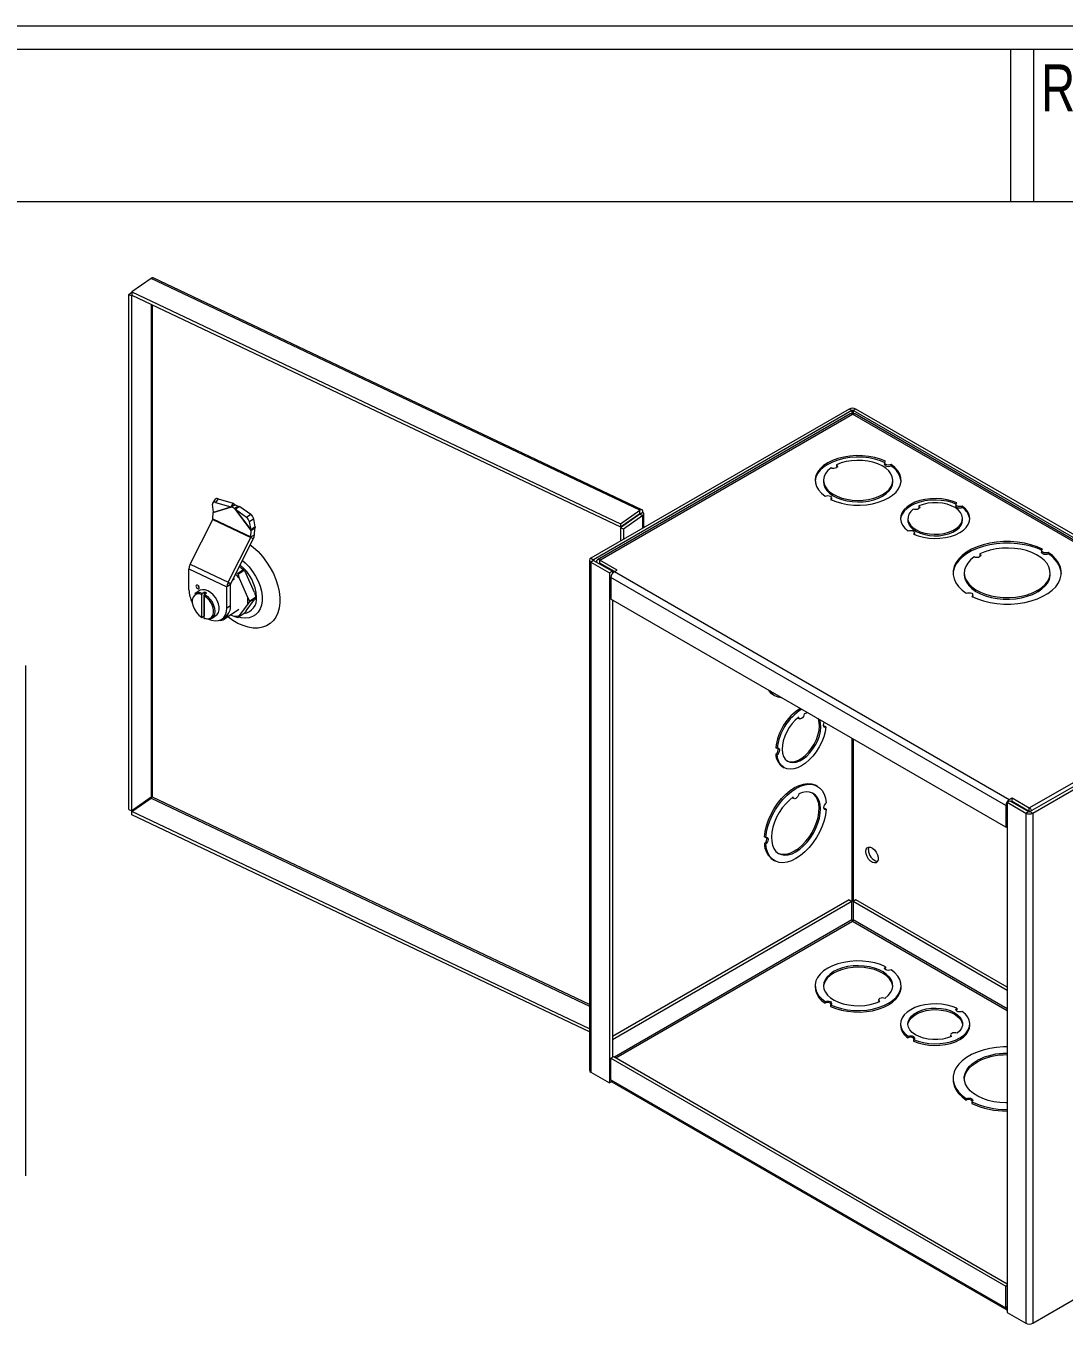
# Model space of a CAD drawing. Header units: inches. Extents: x 0.9 to 58.6, y 0.9 to 37.7.
# Drawn here: x 42 to 51.69, y 25.56 to 37.68 of the extents above; entities that cross this region are included whole.
import ezdxf

# ---------------------------------------------------------------- set-up
doc = ezdxf.new("R2010")
doc.units = ezdxf.units.IN
doc.header["$LTSCALE"] = 3.5
doc.header["$MEASUREMENT"] = 0
doc.styles.add('SLDTEXTSTYLE0', font='TXT', dxfattribs={"width": 0.75})

# ---------------------------------------------------------------- blocks, each defined once
blk = doc.blocks.new('SW_NOTE_3')
at = {"color": 0, "linetype": 'Continuous', "lineweight": 0, "ltscale": 3.5, "char_height": 0.4375, "attachment_point": 1, "style": 'SLDTEXTSTYLE0'}
for s, insert in [('REVISION', (0, 0.564)), ('DATE', (0.547, -0.011))]:
    blk.add_mtext(s, dxfattribs=dict(at, insert=insert))

msp = doc.modelspace()

# ---------------------------------------------------------------- linework, layer by layer
at = {"color": 7, "linetype": 'Continuous', "lineweight": 0, "ltscale": 3.5}
for p, q in [((0.8794, 37.6848), (58.6294, 37.6848)), ((1.0964, 37.4678), (58.4124, 37.4678)), ((51.1954, 36.0468), (51.1954, 37.4678)), ((51.4124, 36.0468), (51.4124, 37.4678)), ((1.0964, 36.0468), (58.4124, 36.0468))]:
    msp.add_line(p, q, dxfattribs=at)
at = {"color": 7, "linetype": 'Continuous', "lineweight": 15, "ltscale": 3.5}
for p, q in [((43.17, 35.3279), (42.9903, 35.2017)), ((47.7333, 33.1627), (43.17, 35.3279)), ((47.7525, 33.1666), (43.1892, 35.3318)), ((42.9624, 35.1783), (42.9903, 35.1979)), ((42.9624, 30.3694), (42.9624, 35.1783)), ((42.9624, 35.1783), (42.9903, 35.165)), ((42.9903, 35.2017), (47.5536, 33.0365)), ((42.9903, 35.2017), (42.9903, 35.1721)), ((42.9903, 35.1721), (47.5536, 33.007)), ((42.9903, 35.165), (42.9964, 35.1693)), ((42.9903, 30.3561), (42.9903, 35.165)), ((49.6876, 34.1079), (47.2762, 32.7158)), ((49.7131, 34.0931), (47.3018, 32.7011)), ((49.6969, 34.0623), (47.3367, 32.6997)), ((47.3591, 32.6975), (49.7193, 34.06)), ((49.7131, 34.0931), (49.6876, 34.1079)), ((53.7294, 31.745), (49.7193, 34.06)), ((49.7511, 34.1079), (49.7255, 34.0931)), ((53.7868, 31.7486), (49.7255, 34.0931)), ((53.7519, 31.7473), (49.7418, 34.0623)), ((53.8124, 31.7634), (49.7511, 34.1079)), ((49.5694, 33.5877), (49.5694, 33.5729)), ((50.018, 33.6053), (50.018, 33.5906)), ((50.079, 33.575), (50.079, 33.5898)), ((49.5694, 33.5729), (49.5763, 33.5663)), ((49.4474, 33.4416), (49.4474, 33.4269)), ((50.0943, 33.4269), (50.0943, 33.4416)), ((43.7533, 33.1461), (43.7428, 33.2196)), ((43.7689, 33.2655), (43.745, 33.2308)), ((43.795, 33.2704), (43.7711, 33.2357)), ((43.7711, 33.2357), (43.9131, 33.1938)), ((43.795, 33.2704), (43.9371, 33.2285)), ((43.9371, 33.2285), (43.9131, 33.1938)), ((43.9558, 33.2132), (43.9226, 33.1937)), ((43.9371, 33.2285), (43.9558, 33.2132)), ((43.9558, 33.2132), (43.9836, 33.2)), ((49.5238, 33.2632), (49.5232, 33.2595)), ((49.5238, 33.2632), (49.5238, 33.2779)), ((50.6829, 33.2177), (50.6829, 33.2029)), ((43.7469, 33.0831), (43.7508, 33.1424)), ((43.7508, 33.1424), (43.9226, 33.1937)), ((43.7508, 33.1424), (43.7533, 33.1461)), ((43.7533, 33.1461), (43.9131, 33.1938)), ((43.9131, 33.1938), (43.9226, 33.1937)), ((43.9226, 33.1937), (43.9504, 33.1804)), ((43.9836, 33.2), (43.9504, 33.1804)), ((44.1055, 32.9741), (43.9504, 33.1804)), ((43.9504, 33.1804), (43.9587, 33.1722)), ((43.9988, 33.1992), (43.9587, 33.1722)), ((44.103, 32.9802), (43.9587, 33.1722)), ((43.9587, 33.1722), (44.0598, 33.0987)), ((43.9836, 33.2), (43.9988, 33.1992)), ((43.9988, 33.1992), (44.0999, 33.1257)), ((44.0598, 33.0987), (44.0999, 33.1257)), ((47.5536, 33.0365), (47.7333, 33.1627)), ((47.5536, 33.007), (47.7333, 33.1332)), ((47.7333, 33.126), (47.5536, 32.9998)), ((47.7612, 33.1128), (47.5816, 32.9866)), ((47.7388, 33.1299), (47.7328, 33.1328)), ((47.7333, 33.1332), (47.7333, 33.1627)), ((47.7333, 33.126), (47.7612, 33.1128)), ((47.7388, 33.1299), (47.7612, 33.1457)), ((47.7612, 33.1457), (47.7618, 33.146)), ((47.7714, 33.0017), (47.7714, 33.1292)), ((50.3378, 33.2036), (50.3378, 33.1888)), ((50.3378, 33.1888), (50.3443, 33.1824)), ((50.7437, 33.1872), (50.7437, 33.202)), ((43.5347, 32.6588), (43.7453, 33.0775)), ((43.7453, 33.0775), (44.1, 32.9092)), ((43.7469, 33.0831), (44.1016, 32.9148)), ((44.1279, 33.0829), (44.0878, 33.0559)), ((44.103, 32.9802), (44.0878, 33.0559)), ((44.1016, 32.9148), (44.1055, 32.9741)), ((44.143, 33.0073), (44.103, 32.9802)), ((44.103, 32.9802), (44.1055, 32.9741)), ((44.1387, 32.9937), (44.1055, 32.9741)), ((44.143, 33.0073), (44.1279, 33.0829)), ((44.1348, 32.9344), (44.1387, 32.9937)), ((44.143, 33.0073), (44.1387, 32.9937)), ((47.5536, 33.0365), (47.5536, 33.007)), ((47.5816, 32.9866), (47.5536, 32.9998)), ((47.5536, 32.9998), (47.5536, 32.876)), ((47.5816, 32.9866), (47.5816, 32.8921)), ((50.2355, 33.0856), (50.2355, 33.0709)), ((50.7459, 33.0709), (50.7459, 33.0856)), ((43.8894, 32.4905), (44.1, 32.9092)), ((43.913, 32.4767), (44.1236, 32.8955)), ((44.1236, 32.8955), (44.1, 32.9092)), ((44.1016, 32.9148), (44.1348, 32.9344)), ((50.2984, 32.9388), (50.298, 32.9357)), ((50.2984, 32.9388), (50.2984, 32.9536)), ((50.9064, 32.7564), (50.9064, 32.7416)), ((51.4842, 32.7849), (51.4842, 32.7701)), ((51.5455, 32.7547), (51.5455, 32.7695)), ((43.5234, 32.6154), (43.878, 32.4471)), ((43.5234, 32.4195), (43.5234, 32.6154)), ((43.5347, 32.6588), (43.8894, 32.4905)), ((44.0331, 32.6077), (43.9801, 32.5705)), ((44.0062, 32.627), (43.9919, 32.6338)), ((44.0062, 32.627), (44.0331, 32.6077)), ((47.2631, 32.6975), (47.2631, 27.9344)), ((47.2762, 32.7158), (47.3018, 32.7011)), ((47.3018, 32.6939), (47.2762, 32.6792)), ((47.2762, 32.6792), (47.2762, 27.916)), ((47.2762, 32.6792), (47.4507, 32.5785)), ((47.3018, 32.6939), (47.4763, 32.5932)), ((47.5208, 32.6042), (47.3591, 32.6975)), ((47.3591, 32.668), (47.3591, 32.6975)), ((47.4952, 32.5894), (47.3591, 32.668)), ((43.8894, 32.4905), (43.913, 32.4767)), ((43.9314, 32.5133), (43.9477, 32.5248)), ((43.9801, 32.5705), (43.9628, 32.5757)), ((43.9842, 32.5661), (44.0372, 32.6033)), ((43.9948, 32.5249), (43.9842, 32.5661)), ((44.0715, 32.3482), (43.9948, 32.5249)), ((44.0372, 32.6033), (44.0589, 32.5699)), ((44.1356, 32.3932), (44.0589, 32.5699)), ((47.4763, 32.5932), (47.4507, 32.5785)), ((47.4507, 32.5785), (47.4507, 27.8153)), ((51.1502, 30.4061), (47.4635, 32.5344)), ((47.4635, 32.5344), (47.4635, 32.3329)), ((47.4763, 32.5932), (47.4763, 32.5712)), ((47.4952, 32.5894), (47.5208, 32.6042)), ((47.4952, 32.5894), (51.182, 30.4611)), ((50.762, 32.5785), (50.762, 32.5637)), ((51.564, 32.5637), (51.564, 32.5785)), ((43.6192, 32.41), (43.5796, 32.3822)), ((43.6419, 32.3757), (43.6419, 32.1652)), ((43.6475, 32.3868), (43.6649, 32.3991)), ((43.6649, 32.3991), (43.6649, 32.1742)), ((43.6654, 32.1541), (43.6654, 32.3646)), ((43.6883, 32.3879), (43.6709, 32.3757)), ((43.9113, 32.4705), (43.878, 32.4471)), ((43.878, 32.2512), (43.878, 32.4471)), ((43.9113, 32.2746), (43.9113, 32.4705)), ((44.1356, 32.3932), (44.1462, 32.3519)), ((50.8418, 32.3572), (50.8418, 32.372)), ((51.4435, 32.413), (51.4435, 32.3982)), ((51.4497, 32.4165), (51.4497, 32.4018)), ((43.878, 32.2512), (43.9113, 32.2746)), ((43.9948, 32.1799), (44.0715, 32.2839)), ((44.0589, 32.2249), (44.1356, 32.3289)), ((44.0932, 32.3147), (44.0715, 32.3482)), ((44.0715, 32.2839), (44.0932, 32.3097)), ((44.1462, 32.3519), (44.0932, 32.3147)), ((44.0932, 32.3097), (44.1462, 32.3469)), ((44.1462, 32.3469), (44.1356, 32.3289)), ((51.1502, 30.2046), (47.4635, 32.3329)), ((47.4763, 32.3255), (47.4763, 28.0535)), ((50.8418, 32.3572), (50.8412, 32.3532)), ((43.6649, 32.1742), (43.6475, 32.1619)), ((43.661, 32.1715), (43.6654, 32.1684)), ((43.7388, 32.1555), (43.7785, 32.1833)), ((43.8092, 32.1357), (43.8162, 32.1323)), ((43.8326, 32.1475), (43.866, 32.1709)), ((43.8561, 32.1476), (43.9875, 32.24)), ((43.9121, 32.187), (43.9422, 32.1728)), ((43.9422, 32.1728), (43.9801, 32.1613)), ((44.0372, 32.1991), (43.9842, 32.1619)), ((43.9842, 32.1619), (43.9948, 32.1799)), ((44.0589, 32.2249), (44.0372, 32.1991)), ((42.0015, 26.9487), (42.0015, 31.7118)), ((51.3692, 30.3825), (53.7294, 31.745)), ((51.3754, 30.3494), (53.7868, 31.7415)), ((51.401, 30.3347), (53.8124, 31.7267)), ((48.9772, 31.441), (48.99, 31.4336)), ((49.2111, 31.2232), (49.209, 31.2248)), ((49.2111, 31.2232), (49.2239, 31.2159)), ((49.4473, 31.1452), (49.4566, 31.1479)), ((49.4694, 31.1405), (49.4566, 31.1479)), ((49.0148, 30.9376), (49.002, 30.9449)), ((49.0148, 30.8781), (49.002, 30.8855)), ((49.0676, 30.7663), (49.0804, 30.7589)), ((49.391, 30.585), (49.3782, 30.5923)), ((43.17, 30.4823), (42.9903, 30.3561)), ((42.9903, 30.349), (43.17, 30.4751)), ((49.1595, 30.4776), (49.157, 30.4795)), ((49.1595, 30.4776), (49.1723, 30.4702)), ((51.163, 30.4354), (51.1886, 30.4501)), ((51.163, 30.4354), (51.163, 25.6722)), ((51.163, 30.4354), (51.3375, 30.3347)), ((51.182, 30.4611), (51.2076, 30.4759)), ((51.1886, 30.4501), (51.3631, 30.3494)), ((51.2014, 30.4428), (51.2076, 30.4463)), ((51.2076, 30.4759), (51.3692, 30.3825)), ((51.2076, 30.4463), (51.2076, 30.4759)), ((51.2076, 30.4463), (51.3692, 30.353)), ((42.9624, 30.3694), (42.9903, 30.3561)), ((47.2631, 28.3217), (42.9903, 30.349)), ((42.9903, 30.3194), (42.9903, 30.349)), ((47.2631, 28.2921), (42.9903, 30.3194)), ((49.4729, 30.3709), (49.4602, 30.3783)), ((51.1502, 30.4061), (51.1502, 30.2046)), ((51.3375, 30.3347), (51.3631, 30.3494)), ((51.3375, 30.3347), (51.3375, 25.5715)), ((51.3692, 30.353), (51.3692, 30.3825)), ((51.3754, 30.3494), (51.401, 30.3347)), ((51.401, 30.3347), (51.401, 25.5715)), ((51.1502, 30.2046), (51.163, 30.212)), ((48.9081, 30.1044), (48.8953, 30.1117)), ((48.9081, 30.0449), (48.8953, 30.0523)), ((48.9772, 29.8977), (48.99, 29.8903)), ((49.6876, 29.5238), (47.4763, 28.2473)), ((49.7131, 29.5091), (47.4763, 28.2178)), ((49.6876, 29.5238), (49.7131, 29.5091)), ((49.7131, 29.3371), (49.7131, 29.5091)), ((49.7511, 29.5238), (49.7255, 29.5091)), ((49.7255, 29.5091), (49.7255, 29.3371)), ((51.163, 28.6792), (49.7255, 29.5091)), ((51.163, 28.7088), (49.7511, 29.5238)), ((50.0275, 28.9007), (50.0275, 28.8859)), ((49.3698, 28.7228), (49.3698, 28.708)), ((50.1719, 28.708), (50.1719, 28.7228)), ((49.4627, 28.5746), (49.4627, 28.5598)), ((49.5142, 28.5449), (49.5142, 28.5301)), ((49.9631, 28.5907), (49.9631, 28.576)), ((49.9636, 28.5728), (49.9631, 28.576)), ((50.6852, 28.4914), (50.6922, 28.4981)), ((50.6922, 28.5128), (50.6922, 28.4981)), ((50.1672, 28.3668), (50.1672, 28.352)), ((50.8141, 28.352), (50.8141, 28.3668)), ((50.2377, 28.2505), (50.2377, 28.2357)), ((50.6347, 28.2626), (50.6347, 28.2478)), ((50.6347, 28.2478), (50.6349, 28.2453)), ((50.2891, 28.2207), (50.2891, 28.206)), ((47.4635, 28.0461), (47.4891, 28.0608)), ((47.4635, 28.0461), (51.1502, 25.9178)), ((47.4635, 27.8446), (47.4635, 28.0461)), ((47.4891, 28.0608), (51.163, 25.9399)), ((50.8763, 28.0067), (50.8763, 28.0215)), ((50.8838, 28.0085), (50.8838, 28.0233)), ((47.2762, 27.916), (47.4507, 27.8153)), ((47.4698, 27.8263), (47.4507, 27.8153)), ((47.4635, 27.8446), (51.1502, 25.7163)), ((47.4728, 27.824), (51.1595, 25.6957)), ((50.6573, 27.8596), (50.6573, 27.8448)), ((50.7806, 27.6686), (50.7806, 27.6538)), ((50.8321, 27.6388), (50.8321, 27.624)), ((51.401, 25.5715), (53.8124, 26.9635)), ((51.1502, 25.9178), (51.163, 25.9252)), ((51.1502, 25.7163), (51.1502, 25.9178)), ((51.163, 25.6722), (51.3375, 25.5715))]:
    msp.add_line(p, q, dxfattribs=at)
at = {"color": 8, "linetype": 'Continuous', "lineweight": 15, "ltscale": 3.5}
for p, q in [((43.17, 35.0869), (43.17, 30.4823)), ((43.1823, 30.483), (43.1823, 35.0811)), ((49.7131, 34.0931), (49.7131, 34.0629)), ((49.7255, 34.0931), (49.7255, 34.0629)), ((47.7321, 33.1323), (47.7321, 33.1252)), ((47.7612, 32.9958), (47.7612, 33.1128)), ((47.3018, 32.7011), (47.3018, 32.6939)), ((47.3591, 32.668), (47.3529, 32.6644)), ((49.7131, 31.0342), (49.7131, 29.5091)), ((49.7255, 31.0271), (49.7255, 29.5091)), ((43.17, 30.4751), (47.2631, 28.5331)), ((47.2631, 28.5468), (43.1823, 30.483)), ((51.182, 30.4463), (51.182, 30.4611)), ((51.163, 30.4135), (51.1502, 30.4061)), ((49.7131, 29.3371), (47.4957, 28.057)), ((51.163, 28.5073), (49.7255, 29.3371)), ((47.5081, 28.0499), (49.7193, 29.3264)), ((49.7193, 29.3264), (51.163, 28.493)), ((51.163, 25.7237), (51.1502, 25.7163))]:
    msp.add_line(p, q, dxfattribs=at)
at = {"color": 7, "linetype": 'Continuous', "lineweight": 15, "ltscale": 3.5, "flags": 128}
for points in [[(50.0186, 33.609), (49.9793, 33.6247), (49.9265, 33.6402), (49.8703, 33.6512), (49.8119, 33.6572), (49.7527, 33.6581), (49.6938, 33.6541), (49.6366, 33.645), (49.5824, 33.6312), (49.5322, 33.6129), (49.4873, 33.5906), (49.4486, 33.5647), (49.4169, 33.5357), (49.393, 33.5044), (49.3773, 33.4714), (49.3703, 33.4374), (49.3701, 33.4343)], [(50.0275, 33.6195), (49.9793, 33.6394), (49.9265, 33.655), (49.8703, 33.6659), (49.8119, 33.6719), (49.7527, 33.6729), (49.6938, 33.6688), (49.6366, 33.6598), (49.5824, 33.646), (49.5322, 33.6277), (49.4873, 33.6053), (49.4486, 33.5794), (49.4169, 33.5505), (49.393, 33.5192), (49.3773, 33.4861), (49.3703, 33.4522), (49.372, 33.4179), (49.3824, 33.3842), (49.4013, 33.3518), (49.4283, 33.3213), (49.4627, 33.2935)], [(49.5179, 33.558), (49.4891, 33.5333), (49.4675, 33.5063), (49.4535, 33.4777), (49.4476, 33.4482), (49.4499, 33.4185), (49.4604, 33.3893), (49.4787, 33.3616), (49.5044, 33.3358), (49.5369, 33.3127), (49.5753, 33.2929), (49.6187, 33.2769), (49.6659, 33.265), (49.7158, 33.2576), (49.7671, 33.2549), (49.8185, 33.2569), (49.8687, 33.2636), (49.9164, 33.2749), (49.9604, 33.2903), (49.9996, 33.3096), (50.033, 33.3322), (50.0598, 33.3576), (50.0792, 33.3852), (50.0908, 33.4141), (50.0943, 33.4438), (50.0896, 33.4734), (50.0768, 33.5022), (50.0563, 33.5295), (50.0285, 33.5545), (49.9942, 33.5767), (49.9542, 33.5955), (49.9096, 33.6103), (49.8615, 33.6209), (49.811, 33.6269), (49.7596, 33.6283), (49.7084, 33.6248), (49.6588, 33.6168), (49.6121, 33.6043), (49.5694, 33.5877)], [(49.5142, 33.2637), (49.5625, 33.2438), (49.6153, 33.2283), (49.6715, 33.2173), (49.7298, 33.2113), (49.7891, 33.2104), (49.848, 33.2144), (49.9052, 33.2235), (49.9594, 33.2373), (50.0096, 33.2556), (50.0545, 33.2779), (50.0932, 33.3039), (50.1248, 33.3328), (50.1488, 33.3641), (50.1644, 33.3971), (50.1715, 33.4311), (50.1698, 33.4653), (50.1594, 33.499), (50.1405, 33.5315), (50.1135, 33.5619), (50.079, 33.5898)], [(49.5694, 33.5877), (49.5764, 33.5809), (49.5786, 33.5731), (49.5757, 33.5653), (49.5679, 33.5588), (49.5566, 33.5543), (49.5432, 33.5526), (49.5297, 33.5539), (49.5179, 33.558)], [(50.079, 33.5898), (50.0673, 33.5856), (50.0536, 33.5843), (50.0401, 33.586), (50.0287, 33.5905), (50.0209, 33.5971), (50.018, 33.6049), (50.0203, 33.6127), (50.0275, 33.6195)], [(50.079, 33.575), (50.0673, 33.5709), (50.0536, 33.5695), (50.0401, 33.5712), (50.0287, 33.5757), (50.0209, 33.5823), (50.018, 33.5901), (50.018, 33.5906)], [(49.4474, 33.4269), (49.4499, 33.4037), (49.4604, 33.3746), (49.4787, 33.3468), (49.5044, 33.321), (49.5369, 33.2979), (49.5753, 33.2781), (49.6187, 33.2621), (49.6659, 33.2502), (49.7158, 33.2429), (49.7671, 33.2402), (49.8185, 33.2422), (49.8687, 33.2489), (49.9164, 33.2601), (49.9604, 33.2755), (49.9996, 33.2948), (50.033, 33.3175), (50.0598, 33.3429), (50.0792, 33.3704), (50.0908, 33.3994), (50.0943, 33.4269)], [(43.7711, 33.2357), (43.7649, 33.237), (43.7591, 33.2373), (43.7539, 33.2366), (43.7495, 33.2349), (43.7461, 33.2322), (43.7438, 33.2287), (43.7427, 33.2244), (43.7428, 33.2196)], [(49.4627, 33.2935), (49.4745, 33.2976), (49.4881, 33.299), (49.5016, 33.2973), (49.5131, 33.2928), (49.5208, 33.2862), (49.5238, 33.2784), (49.5214, 33.2705), (49.5142, 33.2637)], [(50.6922, 33.2317), (50.6487, 33.2486), (50.6012, 33.2611), (50.5507, 33.2691), (50.4986, 33.2723), (50.4464, 33.2706), (50.3953, 33.2641), (50.3467, 33.2529), (50.3018, 33.2373), (50.2619, 33.2177), (50.228, 33.1947), (50.201, 33.1688), (50.1816, 33.1407), (50.1703, 33.1112), (50.1673, 33.0811), (50.1728, 33.051), (50.1867, 33.0219), (50.2085, 32.9944), (50.2377, 32.9693)], [(50.6833, 33.2209), (50.6487, 33.2338), (50.6012, 33.2464), (50.5507, 33.2544), (50.4986, 33.2576), (50.4464, 33.2559), (50.3953, 33.2493), (50.3467, 33.2381), (50.3018, 33.2225), (50.2619, 33.2029), (50.228, 33.1799), (50.201, 33.154), (50.1816, 33.126), (50.1703, 33.0965), (50.1675, 33.0783)], [(50.2863, 33.1739), (50.2621, 33.1511), (50.2453, 33.1262), (50.2367, 33.0999), (50.2364, 33.0732), (50.2444, 33.0469), (50.2606, 33.0218), (50.2844, 32.9989), (50.315, 32.9788), (50.3513, 32.9622), (50.3923, 32.9497), (50.4364, 32.9417), (50.4824, 32.9384), (50.5286, 32.94), (50.5736, 32.9463), (50.6159, 32.9573), (50.654, 32.9724), (50.6868, 32.9914), (50.713, 33.0134), (50.732, 33.0378), (50.743, 33.0637), (50.7457, 33.0904), (50.74, 33.117), (50.7261, 33.1425), (50.7045, 33.1661), (50.6758, 33.1871), (50.641, 33.2047), (50.6012, 33.2184), (50.5578, 33.2278), (50.5122, 33.2325), (50.4659, 33.2323), (50.4204, 33.2273), (50.3772, 33.2176), (50.3378, 33.2036)], [(50.7437, 33.202), (50.7319, 33.1979), (50.7184, 33.1966), (50.705, 33.1984), (50.6936, 33.2028), (50.6859, 33.2094), (50.6829, 33.2171), (50.6851, 33.2249), (50.6922, 33.2317)], [(47.7618, 33.146), (47.7612, 33.1528), (47.7596, 33.1586), (47.757, 33.163), (47.7534, 33.1661), (47.7491, 33.1676), (47.7442, 33.1676), (47.7388, 33.1659), (47.7333, 33.1627)], [(47.7388, 33.1299), (47.7387, 33.1312), (47.7384, 33.1324), (47.7379, 33.1332), (47.7372, 33.1338), (47.7364, 33.1341), (47.7354, 33.1341), (47.7344, 33.1338), (47.7333, 33.1332)], [(50.3378, 33.2036), (50.3446, 33.1968), (50.3466, 33.1891), (50.3436, 33.1814), (50.336, 33.1749), (50.3248, 33.1705), (50.3115, 33.1688), (50.2981, 33.17), (50.2863, 33.1739)], [(50.2891, 32.9396), (50.3326, 32.9227), (50.3802, 32.9102), (50.4307, 32.9022), (50.4827, 32.899), (50.535, 32.9007), (50.5861, 32.9072), (50.6347, 32.9184), (50.6795, 32.934), (50.7194, 32.9536), (50.7533, 32.9766), (50.7803, 33.0025), (50.7997, 33.0306), (50.8111, 33.0601), (50.814, 33.0902), (50.8085, 33.1203), (50.7947, 33.1494), (50.7729, 33.1769), (50.7437, 33.202)], [(50.7437, 33.1872), (50.7319, 33.1832), (50.7184, 33.1819), (50.705, 33.1836), (50.6936, 33.188), (50.6859, 33.1946), (50.6829, 33.2023), (50.6829, 33.2029)], [(50.2355, 33.0709), (50.2364, 33.0584), (50.2444, 33.0321), (50.2606, 33.0071), (50.2844, 32.9841), (50.315, 32.964), (50.3513, 32.9475), (50.3923, 32.9349), (50.4364, 32.9269), (50.4824, 32.9236), (50.5286, 32.9252), (50.5736, 32.9316), (50.6159, 32.9425), (50.654, 32.9577), (50.6868, 32.9766), (50.713, 32.9986), (50.732, 33.023), (50.743, 33.049), (50.7459, 33.0709)], [(50.2377, 32.9693), (50.2494, 32.9734), (50.263, 32.9747), (50.2764, 32.9729), (50.2877, 32.9685), (50.2954, 32.9619), (50.2984, 32.9542), (50.2962, 32.9464), (50.2891, 32.9396)], [(51.4848, 32.7889), (51.4414, 32.8074), (51.3842, 32.8262), (51.3232, 32.8406), (51.2595, 32.8503), (51.1942, 32.8551), (51.1283, 32.855), (51.063, 32.8499), (50.9995, 32.84), (50.9387, 32.8254), (50.8817, 32.8063), (50.8294, 32.7831), (50.7829, 32.7563), (50.7427, 32.7261), (50.7097, 32.6932), (50.6844, 32.6581), (50.6672, 32.6214), (50.6584, 32.5837), (50.6574, 32.5711)], [(51.4939, 32.7992), (51.4414, 32.8222), (51.3842, 32.841), (51.3232, 32.8554), (51.2595, 32.8651), (51.1942, 32.8699), (51.1283, 32.8697), (51.063, 32.8647), (50.9995, 32.8547), (50.9387, 32.8401), (50.8817, 32.8211), (50.8294, 32.7979), (50.7829, 32.771), (50.7427, 32.7409), (50.7097, 32.708), (50.6844, 32.6729), (50.6672, 32.6362), (50.6584, 32.5985), (50.6582, 32.5605), (50.6665, 32.5227), (50.6833, 32.486), (50.7082, 32.4508), (50.7408, 32.4177), (50.7806, 32.3874)], [(44.0961, 32.8409), (44.124, 32.8182), (44.1686, 32.7761), (44.2103, 32.7296), (44.2484, 32.6794), (44.2824, 32.6262), (44.3115, 32.5711), (44.3355, 32.5148), (44.3538, 32.4583), (44.3662, 32.4026), (44.3724, 32.3485), (44.3724, 32.297), (44.3662, 32.2488), (44.3538, 32.2048), (44.3355, 32.1657), (44.3115, 32.1322), (44.2824, 32.1047), (44.2484, 32.0837), (44.2103, 32.0697), (44.1686, 32.0628), (44.124, 32.0631), (44.0772, 32.0706), (44.0291, 32.0852), (43.9804, 32.1067), (43.9318, 32.1347), (43.8851, 32.168)], [(50.8321, 32.3577), (50.8846, 32.3347), (50.9418, 32.3159), (51.0028, 32.3015), (51.0665, 32.2919), (51.1318, 32.287), (51.1977, 32.2872), (51.263, 32.2923), (51.3265, 32.3022), (51.3873, 32.3168), (51.4443, 32.3358), (51.4966, 32.359), (51.5432, 32.3859), (51.5833, 32.416), (51.6163, 32.4489), (51.6416, 32.484), (51.6588, 32.5208), (51.6676, 32.5584), (51.6678, 32.5965), (51.6595, 32.6342), (51.6427, 32.6709), (51.6178, 32.7061), (51.5852, 32.7392), (51.5455, 32.7695)], [(50.9064, 32.7564), (50.9136, 32.7495), (50.9159, 32.7417), (50.9129, 32.7339), (50.9052, 32.7273), (50.8938, 32.7228), (50.8803, 32.7211), (50.8666, 32.7225), (50.8548, 32.7266)], [(51.4497, 32.4165), (51.4871, 32.4421), (51.5178, 32.4705), (51.5411, 32.5012), (51.5564, 32.5335), (51.5635, 32.5667), (51.5623, 32.6002), (51.5527, 32.6332), (51.5349, 32.6651), (51.5094, 32.6951), (51.4766, 32.7228), (51.4373, 32.7474), (51.3922, 32.7684), (51.3423, 32.7855), (51.2887, 32.7983), (51.2325, 32.8065), (51.1748, 32.8099), (51.1168, 32.8084), (51.0598, 32.8022), (51.005, 32.7912), (50.9535, 32.7759), (50.9064, 32.7564)], [(50.9064, 32.7416), (50.9136, 32.7348), (50.9136, 32.7348)], [(51.5455, 32.7695), (51.5337, 32.7652), (51.52, 32.7639), (51.5064, 32.7655), (51.4948, 32.77), (51.4871, 32.7767), (51.4842, 32.7845), (51.4866, 32.7924), (51.4939, 32.7992)], [(51.5455, 32.7547), (51.5337, 32.7505), (51.52, 32.7491), (51.5064, 32.7508), (51.4948, 32.7553), (51.4871, 32.7619), (51.4842, 32.7698), (51.4842, 32.7701)], [(50.8548, 32.7266), (50.821, 32.6994), (50.7944, 32.6697), (50.7755, 32.638), (50.7646, 32.6051), (50.7621, 32.5717), (50.768, 32.5384), (50.7822, 32.5059), (50.8043, 32.4749), (50.8339, 32.4462), (50.8704, 32.4201), (50.913, 32.3974), (50.9609, 32.3785), (51.0129, 32.3638), (51.0682, 32.3535), (51.1254, 32.348), (51.1833, 32.3472), (51.2409, 32.3513), (51.2968, 32.3602), (51.35, 32.3736), (51.3992, 32.3913), (51.4435, 32.413)], [(50.762, 32.5637), (50.7621, 32.5569), (50.768, 32.5236), (50.7822, 32.4911), (50.8043, 32.4602), (50.8339, 32.4314), (50.8704, 32.4054), (50.913, 32.3827), (50.9609, 32.3637), (51.0129, 32.349), (51.0682, 32.3387), (51.1254, 32.3332), (51.1833, 32.3325), (51.2409, 32.3366), (51.2968, 32.3454), (51.35, 32.3589), (51.3992, 32.3766), (51.4435, 32.3982)], [(51.4497, 32.4018), (51.4871, 32.4273), (51.5178, 32.4558), (51.5411, 32.4864), (51.5564, 32.5187), (51.5635, 32.5519), (51.564, 32.5637)], [(43.6419, 32.3757), (43.6163, 32.381), (43.5933, 32.3782), (43.5745, 32.3675), (43.5611, 32.3497), (43.5542, 32.3261), (43.5542, 32.2981), (43.5611, 32.2679), (43.5745, 32.2375), (43.5933, 32.2089), (43.6163, 32.1843), (43.6419, 32.1652)], [(43.6036, 32.4305), (43.6094, 32.429), (43.6144, 32.4301), (43.6177, 32.4338), (43.6189, 32.4394), (43.6177, 32.4462), (43.6144, 32.453), (43.6094, 32.4589), (43.6036, 32.4629), (43.5977, 32.4644), (43.5927, 32.4633), (43.5894, 32.4596), (43.5882, 32.454), (43.5894, 32.4472), (43.5927, 32.4404), (43.5977, 32.4345), (43.6036, 32.4305)], [(43.7785, 32.1833), (43.7869, 32.1906), (43.7989, 32.2091), (43.8051, 32.2326), (43.8051, 32.2599), (43.7989, 32.2893), (43.7869, 32.3191), (43.7698, 32.3477), (43.7486, 32.3732), (43.7244, 32.3944), (43.6988, 32.4098), (43.6732, 32.4187), (43.6491, 32.4204), (43.6279, 32.415), (43.6192, 32.41)], [(43.6654, 32.1541), (43.691, 32.1489), (43.714, 32.1517), (43.7328, 32.1623), (43.7461, 32.1801), (43.753, 32.2038), (43.753, 32.2317), (43.7461, 32.262), (43.7328, 32.2924), (43.714, 32.3209), (43.691, 32.3456), (43.6654, 32.3646)], [(43.6709, 32.3757), (43.6962, 32.3574), (43.7193, 32.3339), (43.7389, 32.3065), (43.7538, 32.2769), (43.7631, 32.2468), (43.7662, 32.2181), (43.7631, 32.1923), (43.7538, 32.171), (43.7389, 32.1555), (43.7193, 32.1467), (43.6962, 32.1451), (43.6709, 32.1508)], [(50.7806, 32.3874), (50.7923, 32.3917), (50.806, 32.393), (50.8196, 32.3914), (50.8312, 32.3869), (50.8389, 32.3802), (50.8418, 32.3724), (50.8394, 32.3645), (50.8321, 32.3577)], [(51.4435, 32.413), (51.4425, 32.4138), (51.4422, 32.4148), (51.4425, 32.4157), (51.4435, 32.4165), (51.4449, 32.4171), (51.4466, 32.4173), (51.4482, 32.4171), (51.4497, 32.4165)], [(43.7072, 32.145), (43.7353, 32.1351), (43.7685, 32.13), (43.7992, 32.1328), (43.8261, 32.1433), (43.8481, 32.1613), (43.8645, 32.1859), (43.8746, 32.2163), (43.878, 32.2512)], [(49.2164, 31.2305), (49.1845, 31.2033), (49.1546, 31.1707), (49.1275, 31.1338), (49.1042, 31.0938), (49.0854, 31.052), (49.0718, 31.0097), (49.0638, 30.9684), (49.0617, 30.9295), (49.0655, 30.8941), (49.0751, 30.8635), (49.0903, 30.8387), (49.1104, 30.8205), (49.1349, 30.8095), (49.1629, 30.8061), (49.1935, 30.8103), (49.2257, 30.8221), (49.2585, 30.841), (49.2907, 30.8664), (49.3213, 30.8975), (49.3493, 30.9333), (49.3738, 30.9726), (49.3939, 31.014), (49.409, 31.0563), (49.4187, 31.098), (49.4225, 31.1378), (49.4204, 31.1743), (49.4124, 31.2063), (49.4116, 31.2083)], [(49.1083, 30.822), (49.1221, 30.8169), (49.1501, 30.8135), (49.1807, 30.8177), (49.2129, 30.8294), (49.2457, 30.8483), (49.2779, 30.8738), (49.3085, 30.9049), (49.3365, 30.9407), (49.361, 30.9799), (49.3811, 31.0214), (49.3962, 31.0637), (49.4059, 31.1054), (49.4097, 31.1451), (49.4076, 31.1817), (49.3996, 31.2137), (49.3989, 31.2156)], [(49.2678, 31.2601), (49.2653, 31.248), (49.2597, 31.2358), (49.2515, 31.2252), (49.2421, 31.2177), (49.2327, 31.2143), (49.2245, 31.2155), (49.2188, 31.2212), (49.2164, 31.2305)], [(49.3038, 31.2705), (49.2997, 31.2698), (49.2678, 31.2601)], [(49.4539, 31.1838), (49.4521, 31.1807), (49.4469, 31.1683), (49.445, 31.1562), (49.4469, 31.1462), (49.4521, 31.1398), (49.4599, 31.1378), (49.4694, 31.1405)], [(49.4694, 31.1405), (49.4622, 31.0945), (49.4493, 31.047), (49.431, 30.9992), (49.4078, 30.9526), (49.3801, 30.9082), (49.3489, 30.8672), (49.3149, 30.8307), (49.279, 30.7997), (49.2421, 30.7749), (49.2052, 30.7571), (49.1693, 30.7466), (49.1353, 30.7438), (49.104, 30.7488), (49.0764, 30.7613), (49.0532, 30.7811), (49.0348, 30.8077), (49.022, 30.8403), (49.0148, 30.8781)], [(49.0148, 30.8781), (49.0242, 30.8863), (49.0321, 30.8974), (49.0373, 30.9098), (49.0392, 30.9219), (49.0373, 30.9318), (49.0321, 30.9383), (49.0242, 30.9403), (49.0148, 30.9376)], [(48.8953, 30.1117), (48.9022, 30.1635), (48.9151, 30.217), (48.9338, 30.2711), (48.9578, 30.3247), (48.9865, 30.3765), (49.0195, 30.4254), (49.0559, 30.4704), (49.095, 30.5105), (49.1359, 30.5448), (49.1777, 30.5725), (49.2196, 30.5931), (49.2605, 30.606), (49.2995, 30.6111), (49.336, 30.6081), (49.3689, 30.5972), (49.3782, 30.5923)], [(48.9081, 30.1044), (48.915, 30.1561), (48.9279, 30.2096), (48.9466, 30.2637), (48.9705, 30.3173), (48.9993, 30.3691), (49.0323, 30.4181), (49.0687, 30.4631), (49.1078, 30.5031), (49.1487, 30.5374), (49.1905, 30.5651), (49.2323, 30.5857), (49.2732, 30.5986), (49.3123, 30.6037), (49.3488, 30.6007), (49.3817, 30.5899), (49.4105, 30.5713), (49.4345, 30.5454), (49.4531, 30.5128), (49.4661, 30.4742), (49.4729, 30.4304)], [(49.1648, 30.4852), (49.129, 30.4565), (49.0949, 30.4223), (49.0631, 30.3834), (49.0346, 30.3408), (49.01, 30.2956), (48.99, 30.2489), (48.9751, 30.2019), (48.9656, 30.1558), (48.9619, 30.1118), (48.9639, 30.071), (48.9717, 30.0344), (48.9851, 30.003), (49.0036, 29.9775), (49.0269, 29.9586), (49.0544, 29.9468), (49.0853, 29.9424), (49.1188, 29.9455), (49.1542, 29.9559), (49.1905, 29.9735), (49.2268, 29.9978), (49.2622, 30.0282), (49.2958, 30.0639), (49.3267, 30.104), (49.3541, 30.1475), (49.3774, 30.1933), (49.396, 30.2402), (49.4093, 30.287), (49.4171, 30.3326), (49.4192, 30.3758), (49.4154, 30.4155), (49.406, 30.4506), (49.3911, 30.4804), (49.3711, 30.504), (49.3465, 30.5209), (49.318, 30.5305), (49.2862, 30.5328), (49.252, 30.5275), (49.2163, 30.5149)], [(49.0225, 29.9614), (49.0416, 29.9542), (49.0725, 29.9498), (49.1061, 29.9528), (49.1414, 29.9633), (49.1777, 29.9809), (49.2141, 30.0052), (49.2494, 30.0356), (49.283, 30.0713), (49.3139, 30.1114), (49.3413, 30.1549), (49.3646, 30.2007), (49.3832, 30.2476), (49.3965, 30.2944), (49.4043, 30.34), (49.4064, 30.3832), (49.4027, 30.4229), (49.3932, 30.458), (49.3783, 30.4878), (49.3583, 30.5114), (49.3457, 30.5212)], [(49.2163, 30.5149), (49.2139, 30.5027), (49.2082, 30.4903), (49.2001, 30.4796), (49.1905, 30.472), (49.181, 30.4686), (49.1728, 30.4699), (49.1672, 30.4757), (49.1648, 30.4852)], [(49.4729, 30.4304), (49.4634, 30.4223), (49.4555, 30.4112), (49.4502, 30.3986), (49.4483, 30.3865), (49.4502, 30.3765), (49.4555, 30.37), (49.4634, 30.3681), (49.4729, 30.3709)], [(49.4729, 30.3709), (49.4661, 30.3192), (49.4531, 30.2657), (49.4345, 30.2116), (49.4105, 30.158), (49.3817, 30.1062), (49.3488, 30.0572), (49.3123, 30.0122), (49.2732, 29.9722), (49.2323, 29.9379), (49.1905, 29.9102), (49.1487, 29.8896), (49.1078, 29.8767), (49.0687, 29.8716), (49.0323, 29.8746), (48.9993, 29.8854), (48.9705, 29.904), (48.9466, 29.9299), (48.9279, 29.9625), (48.915, 30.0011), (48.9081, 30.0449)], [(49.4506, 30.3755), (49.4507, 30.3755), (49.4602, 30.3783)], [(48.9081, 30.0449), (48.9176, 30.053), (48.9256, 30.0641), (48.9309, 30.0767), (48.9327, 30.0888), (48.9309, 30.0988), (48.9256, 30.1053), (48.9176, 30.1072), (48.9081, 30.1044)], [(49.842, 29.9772), (49.8452, 29.9971), (49.8543, 30.0112), (49.8683, 30.018), (49.8858, 30.0168), (49.9048, 30.0077), (49.9233, 29.9916), (49.9392, 29.9703), (49.951, 29.9462), (49.9572, 29.9217), (49.9572, 29.8997), (49.951, 29.8824), (49.9392, 29.8718), (49.9233, 29.869), (49.9048, 29.8743), (49.8858, 29.8871), (49.8683, 29.906), (49.8543, 29.929), (49.8452, 29.9536), (49.842, 29.9772)], [(49.8676, 29.9919), (49.8708, 30.0119), (49.8739, 30.0185)], [(50.0275, 28.9007), (49.9793, 28.9206), (49.9265, 28.9362), (49.8703, 28.9471), (49.8119, 28.9531), (49.7527, 28.9541), (49.6938, 28.95), (49.6366, 28.9409), (49.5824, 28.9271), (49.5322, 28.9088), (49.4873, 28.8865), (49.4486, 28.8606), (49.4169, 28.8316), (49.393, 28.8003), (49.3773, 28.7673), (49.3703, 28.7333), (49.372, 28.6991), (49.3824, 28.6654), (49.4013, 28.6329), (49.4283, 28.6025), (49.4627, 28.5746)], [(50.0239, 28.6064), (50.0527, 28.6311), (50.0743, 28.6581), (50.0883, 28.6867), (50.0941, 28.7162), (50.0918, 28.746), (50.0814, 28.7751), (50.0631, 28.8029), (50.0374, 28.8286), (50.0049, 28.8517), (49.9665, 28.8715), (49.9231, 28.8875), (49.8759, 28.8994), (49.826, 28.9068), (49.7747, 28.9095), (49.7233, 28.9075), (49.6731, 28.9008), (49.6254, 28.8895), (49.5814, 28.8741), (49.5422, 28.8548), (49.5088, 28.8322), (49.482, 28.8068), (49.4626, 28.7792), (49.451, 28.7503), (49.4475, 28.7206), (49.4522, 28.691), (49.4649, 28.6622), (49.4855, 28.6349), (49.5133, 28.6099), (49.5476, 28.5877), (49.5875, 28.5689), (49.6322, 28.5541), (49.6803, 28.5435), (49.7307, 28.5375), (49.7822, 28.5362), (49.8334, 28.5396), (49.883, 28.5476), (49.9297, 28.5601), (49.9724, 28.5767)], [(50.0941, 28.7154), (50.0918, 28.7312), (50.0814, 28.7603), (50.0631, 28.7881), (50.0374, 28.8139), (50.0049, 28.8369), (49.9665, 28.8567), (49.9231, 28.8728), (49.8759, 28.8846), (49.826, 28.892), (49.7747, 28.8947), (49.7233, 28.8927), (49.6731, 28.886), (49.6254, 28.8748), (49.5814, 28.8593), (49.5422, 28.8401), (49.5088, 28.8174), (49.482, 28.792), (49.4626, 28.7645), (49.451, 28.7355), (49.4477, 28.7154)], [(49.5142, 28.5449), (49.5625, 28.525), (49.6153, 28.5094), (49.6715, 28.4985), (49.7298, 28.4925), (49.7891, 28.4915), (49.848, 28.4956), (49.9052, 28.5046), (49.9594, 28.5184), (50.0096, 28.5367), (50.0545, 28.5591), (50.0932, 28.585), (50.1248, 28.6139), (50.1488, 28.6453), (50.1644, 28.6783), (50.1715, 28.7123), (50.1698, 28.7465), (50.1594, 28.7802), (50.1405, 28.8126), (50.1135, 28.8431), (50.079, 28.8709)], [(50.079, 28.8709), (50.0673, 28.8668), (50.0536, 28.8654), (50.0401, 28.8671), (50.0287, 28.8716), (50.0209, 28.8782), (50.018, 28.886), (50.0203, 28.8939), (50.0275, 28.9007)], [(50.0203, 28.8791), (50.0203, 28.8791), (50.0275, 28.8859)], [(49.5142, 28.5301), (49.5625, 28.5102), (49.6153, 28.4946), (49.6715, 28.4837), (49.7298, 28.4777), (49.7891, 28.4767), (49.848, 28.4808), (49.9052, 28.4899), (49.9594, 28.5037), (50.0096, 28.522), (50.0545, 28.5443), (50.0932, 28.5702), (50.1248, 28.5992), (50.1488, 28.6305), (50.1644, 28.6635), (50.1715, 28.6975), (50.1719, 28.708)], [(49.9724, 28.5767), (49.9654, 28.5835), (49.9632, 28.5913), (49.9661, 28.5991), (49.9738, 28.6056), (49.9852, 28.6101), (49.9986, 28.6118), (50.0121, 28.6105), (50.0239, 28.6064)], [(49.4627, 28.5746), (49.4745, 28.5788), (49.4881, 28.5801), (49.5016, 28.5784), (49.5131, 28.574), (49.5208, 28.5673), (49.5238, 28.5596), (49.5214, 28.5517), (49.5142, 28.5449)], [(50.6922, 28.5128), (50.6487, 28.5297), (50.6012, 28.5423), (50.5507, 28.5503), (50.4986, 28.5535), (50.4464, 28.5518), (50.3953, 28.5452), (50.3467, 28.534), (50.3018, 28.5184), (50.2619, 28.4988), (50.228, 28.4758), (50.201, 28.4499), (50.1816, 28.4219), (50.1703, 28.3924), (50.1673, 28.3622), (50.1728, 28.3321), (50.1867, 28.303), (50.2085, 28.2755), (50.2377, 28.2505)], [(50.6436, 28.2488), (50.6041, 28.2348), (50.5609, 28.2252), (50.5154, 28.2202), (50.4691, 28.22), (50.4235, 28.2247), (50.3801, 28.234), (50.3404, 28.2477), (50.3056, 28.2654), (50.2769, 28.2863), (50.2552, 28.31), (50.2413, 28.3355), (50.2356, 28.362), (50.2383, 28.3887), (50.2493, 28.4147), (50.2683, 28.4391), (50.2946, 28.4611), (50.3273, 28.48), (50.3655, 28.4952), (50.4077, 28.5061), (50.4527, 28.5125), (50.4989, 28.514), (50.5449, 28.5108), (50.5891, 28.5027), (50.63, 28.4902), (50.6664, 28.4736), (50.6969, 28.4536), (50.7207, 28.4306), (50.7369, 28.4056), (50.745, 28.3792), (50.7447, 28.3525), (50.736, 28.3262), (50.7193, 28.3013), (50.695, 28.2785)], [(50.2358, 28.3594), (50.2383, 28.3739), (50.2493, 28.3999), (50.2683, 28.4243), (50.2946, 28.4463), (50.3273, 28.4652), (50.3655, 28.4804), (50.4077, 28.4914), (50.4527, 28.4977), (50.4989, 28.4993), (50.5449, 28.496), (50.5891, 28.488), (50.63, 28.4755), (50.6664, 28.4589), (50.6969, 28.4388), (50.7207, 28.4158), (50.7369, 28.3908), (50.745, 28.3645), (50.7456, 28.3594)], [(50.7437, 28.4831), (50.7319, 28.4791), (50.7184, 28.4778), (50.705, 28.4795), (50.6936, 28.4839), (50.6859, 28.4905), (50.6829, 28.4982), (50.6851, 28.5061), (50.6922, 28.5128)], [(50.2891, 28.2207), (50.3326, 28.2039), (50.3802, 28.1913), (50.4307, 28.1833), (50.4827, 28.1801), (50.535, 28.1818), (50.5861, 28.1884), (50.6347, 28.1996), (50.6795, 28.2152), (50.7194, 28.2348), (50.7533, 28.2578), (50.7803, 28.2837), (50.7997, 28.3117), (50.8111, 28.3412), (50.814, 28.3714), (50.8085, 28.4014), (50.7947, 28.4306), (50.7729, 28.458), (50.7437, 28.4831)], [(50.2377, 28.2505), (50.2494, 28.2545), (50.263, 28.2558), (50.2764, 28.2541), (50.2877, 28.2496), (50.2954, 28.2431), (50.2984, 28.2353), (50.2962, 28.2275), (50.2891, 28.2207)], [(50.2891, 28.206), (50.3326, 28.1891), (50.3802, 28.1765), (50.4307, 28.1685), (50.4827, 28.1654), (50.535, 28.1671), (50.5861, 28.1736), (50.6347, 28.1848), (50.6795, 28.2004), (50.7194, 28.22), (50.7533, 28.243), (50.7803, 28.2689), (50.7997, 28.297), (50.8111, 28.3265), (50.8141, 28.352)], [(50.695, 28.2785), (50.6833, 28.2825), (50.6698, 28.2836), (50.6566, 28.2819), (50.6453, 28.2775), (50.6377, 28.271), (50.6347, 28.2634), (50.6367, 28.2556), (50.6436, 28.2488)], [(51.163, 28.1516), (51.1283, 28.1509), (51.063, 28.1458), (50.9995, 28.1359), (50.9387, 28.1213), (50.8817, 28.1022), (50.8294, 28.0791), (50.7829, 28.0522), (50.7427, 28.022), (50.7097, 27.9891), (50.6844, 27.954), (50.6672, 27.9173), (50.6584, 27.8796), (50.6582, 27.8416), (50.6665, 27.8039), (50.6833, 27.7671), (50.7082, 27.7319), (50.7408, 27.6989), (50.7806, 27.6686)], [(50.7622, 27.8522), (50.7625, 27.8566), (50.7696, 27.8898), (50.785, 27.9221), (50.8082, 27.9528), (50.8389, 27.9812), (50.8763, 28.0067)], [(51.163, 27.6281), (51.1513, 27.6282), (51.0936, 27.6316), (51.0373, 27.6397), (50.9837, 27.6525), (50.9338, 27.6696), (50.8887, 27.6907), (50.8494, 27.7153), (50.8166, 27.7429), (50.7911, 27.773), (50.7733, 27.8048), (50.7637, 27.8379), (50.7625, 27.8713), (50.7696, 27.9046), (50.785, 27.9369), (50.8082, 27.9675), (50.8389, 27.9959), (50.8763, 28.0215)], [(50.8763, 28.0215), (50.8778, 28.021), (50.8794, 28.0208), (50.8811, 28.021), (50.8825, 28.0215), (50.8835, 28.0223), (50.8838, 28.0233), (50.8835, 28.0243), (50.8825, 28.0251)], [(50.8763, 28.0067), (50.8778, 28.0062), (50.8794, 28.006), (50.8811, 28.0062), (50.8825, 28.0068), (50.8835, 28.0076), (50.8838, 28.0085), (50.8838, 28.0085)], [(50.6573, 27.8448), (50.6582, 27.8268), (50.6665, 27.7891), (50.6833, 27.7523), (50.7082, 27.7171), (50.7408, 27.6841), (50.7806, 27.6538)], [(50.7806, 27.6686), (50.7923, 27.6728), (50.806, 27.6742), (50.8196, 27.6725), (50.8312, 27.668), (50.8389, 27.6614), (50.8418, 27.6535), (50.8394, 27.6456), (50.8321, 27.6388)]]:
    msp.add_lwpolyline(points, dxfattribs=at)
at = {"color": 8, "linetype": 'Continuous', "lineweight": 15, "ltscale": 3.5, "flags": 128}
msp.add_lwpolyline([(44.0224, 32.6942), (44.0483, 32.6713), (44.0843, 32.6336), (44.1168, 32.5919), (44.1452, 32.5472), (44.1688, 32.5007), (44.187, 32.4532), (44.1993, 32.4061), (44.2056, 32.3604), (44.2056, 32.3171), (44.1993, 32.2773), (44.187, 32.2419), (44.1688, 32.2117), (44.1452, 32.1875), (44.1168, 32.1698), (44.0843, 32.159), (44.0483, 32.1554), (44.0097, 32.159), (43.9875, 32.1642)], dxfattribs=at)
at = {"color": 7, "linetype": 'Continuous', "lineweight": 15, "ltscale": 12.25}
for centre, radius, start, end in [((43.1829, 35.3134), 0.0194, 71.04406, 131.88263), ((49.7193, 34.0466), 0.069, 62.60965, 117.39023), ((49.7062, 34.0417), 0.0226, 54.38283, 114.3064), ((49.7193, 34.0812), 0.0134, 62.6103, 117.38903), ((49.7325, 34.0417), 0.0226, 65.69346, 125.61719), ((49.982, 33.4103), 0.1912, 7.20791, 59.50661), ((43.7854, 33.2498), 0.0227, 64.9007, 136.39782), ((44.0111, 33.0362), 0.0792, 14.39567, 52.04952), ((44.0512, 33.0633), 0.0792, 14.39495, 52.05024), ((47.7314, 33.1293), 0.00375, 299.74997, 69.45004), ((47.7525, 33.1292), 0.0186, 297.95645, 61.92726), ((50.663, 33.0582), 0.1522, 7.58697, 57.99967), ((43.7321, 33.0843), 0.0149, 332.65309, 355.11435), ((44.0868, 32.9161), 0.0148, 332.63963, 355.12398), ((44.0313, 32.9432), 0.1039, 332.64785, 355.11345), ((51.4294, 32.5438), 0.2407, 6.50171, 61.17896), ((43.6233, 32.6123), 0.1, 152.33379, 178.23095), ((43.7129, 32.3085), 0.4382, 42.27988, 43.0695), ((47.2832, 32.6975), 0.0196, 110.78356, 249.21644), ((47.3031, 32.6975), 0.00382, 110.78396, 249.21604), ((47.3467, 32.6823), 0.0196, 50.79685, 189.2139), ((47.3567, 32.665), 0.00382, 50.79748, 189.21521), ((43.978, 32.444), 0.1, 152.33094, 178.2338), ((43.6641, 32.2732), 0.4156, 37.27429, 44.94812), ((43.6579, 32.2694), 0.441, 42.28135, 43.06601), ((47.5324, 32.5313), 0.069, 122.60555, 177.39445), ((43.8073, 32.4283), 0.2841, 181.77006, 206.74669), ((43.618, 32.3196), 0.0734, 66.2899, 121.51681), ((43.6339, 32.468), 0.0292, 191.86743, 238.30008), ((43.6181, 32.2702), 0.1371, 59.19056, 70.04356), ((43.9256, 32.4701), 0.0143, 152.3412, 178.23142), ((51.4466, 32.396), 0.00656, 62.04299, 118.31794), ((43.7907, 32.2657), 0.121, 308.4621, 4.25076), ((43.8415, 32.316), 0.2323, 352.04675, 7.95325), ((43.8453, 32.3122), 0.248, 359.42277, 0.57723), ((43.9039, 32.3494), 0.2423, 359.40921, 0.59079), ((43.8039, 32.2224), 0.0909, 277.78477, 344.20963), ((43.9511, 32.3046), 0.1322, 266.13142, 289.33069), ((43.9634, 32.2999), 0.1396, 276.87799, 278.57414), ((49.0507, 31.5655), 0.1446, 213.08666, 239.45727), ((49.0607, 31.556), 0.1411, 213.00128, 267.00412), ((49.4945, 30.8921), 0.4953, 122.01828, 173.87106), ((49.5073, 30.8847), 0.4953, 122.01828, 173.87106), ((48.9789, 30.9266), 0.0471, 299.35203, 16.85461), ((49.1492, 30.8888), 0.1472, 181.28642, 236.3242), ((43.1768, 30.4708), 0.0133, 65.66017, 120.79821), ((43.1609, 30.4867), 0.0147, 308.347, 349.84761), ((51.2192, 30.403), 0.069, 122.60555, 177.39445), ((51.3692, 30.396), 0.069, 242.60975, 297.39025), ((51.3692, 30.3614), 0.0134, 242.61004, 297.38996), ((51.335, 30.3275), 0.0648, 28.85659, 58.04536), ((51.3626, 30.3423), 0.0126, 29.84067, 58.07822), ((48.8725, 30.0935), 0.0471, 298.94974, 16.88184), ((49.084, 30.0533), 0.1887, 180.30539, 235.53609), ((49.9766, 29.9898), 0.109, 178.8823, 256.79093), ((49.7266, 29.3377), 0.0134, 182.60518, 237.39418), ((49.7121, 29.3377), 0.0134, 302.60676, 357.3939), ((49.7193, 29.3172), 0.0143, 72.67292, 107.32725), ((49.5579, 28.7227), 0.1886, 184.46729, 239.69849), ((49.487, 28.5195), 0.0471, 43.13054, 121.04624), ((50.3141, 28.3615), 0.1472, 183.67896, 238.71742), ((50.2617, 28.1951), 0.0471, 43.15717, 120.64448), ((51.1529, 27.5053), 0.5859, 89.01332, 117.48351), ((51.1529, 27.4906), 0.5859, 89.01332, 117.48351), ((47.2855, 27.9366), 0.0226, 185.69399, 245.6258), ((47.4869, 27.8428), 0.0235, 175.59878, 233.08837), ((50.8051, 27.6135), 0.0471, 43.1069, 121.393), ((51.1526, 28.3242), 0.7567, 244.93661, 270.78622), ((51.1526, 28.3095), 0.7567, 244.93661, 270.78622), ((51.171, 25.7136), 0.0209, 172.66985, 247.59376), ((51.3692, 25.6328), 0.069, 242.60975, 297.39025)]:
    msp.add_arc(centre, radius, start, end, dxfattribs=at)
at = {"color": 8, "linetype": 'Continuous', "lineweight": 15, "ltscale": 12.25}
for centre, radius, start, end in [((43.7387, 32.3266), 0.417, 3.46555, 51.08578), ((44.0162, 32.3365), 0.1396, 278.1884, 6.31237)]:
    msp.add_arc(centre, radius, start, end, dxfattribs=at)
at = {"color": 7, "linetype": 'Continuous', "lineweight": 15, "ltscale": 3.5}
for points, knots in [([(43.6475, 32.3868), (43.6471, 32.3865), (43.6461, 32.3857), (43.6445, 32.3838), (43.6431, 32.3812), (43.6422, 32.3784), (43.6419, 32.3766), (43.6419, 32.3758), (43.6419, 32.3757)], [0, 0, 0, 0, 0.1371442, 0.3498712, 0.5630802, 0.7773707, 0.9929931, 1, 1, 1, 1]), ([(43.6654, 32.3646), (43.6654, 32.3649), (43.6654, 32.3661), (43.6659, 32.3683), (43.667, 32.3711), (43.6686, 32.3736), (43.67, 32.375), (43.6708, 32.3756), (43.6709, 32.3757)], [0, 0, 0, 0, 0.0818077, 0.2987195, 0.5151074, 0.7303134, 0.9442044, 1, 1, 1, 1]), ([(43.6419, 32.1652), (43.642, 32.1645), (43.6421, 32.163), (43.6429, 32.1617), (43.6441, 32.161), (43.6455, 32.1609), (43.6468, 32.1615), (43.6474, 32.1619), (43.6475, 32.1619)], [0, 0, 0, 0, 0.2058669, 0.4225936, 0.5595746, 0.7729608, 0.9863501, 1, 1, 1, 1]), ([(43.6709, 32.1508), (43.6706, 32.1506), (43.6697, 32.1501), (43.6685, 32.1498), (43.6671, 32.15), (43.6661, 32.1509), (43.6654, 32.1524), (43.6654, 32.1537), (43.6654, 32.1541)], [0, 0, 0, 0, 0.0971579, 0.3097429, 0.4408612, 0.655958, 0.8710249, 1, 1, 1, 1])]:
    msp.add_open_spline(points, degree=3, knots=knots, dxfattribs=at)

# ---------------------------------------------------------------- block references
at = {"color": 7, "linetype": 'Continuous', "lineweight": 0, "ltscale": 3.5}
msp.add_blockref('SW_NOTE_3', (51.4802, 36.7618), dxfattribs=at)

doc.saveas('drawing.dxf')
